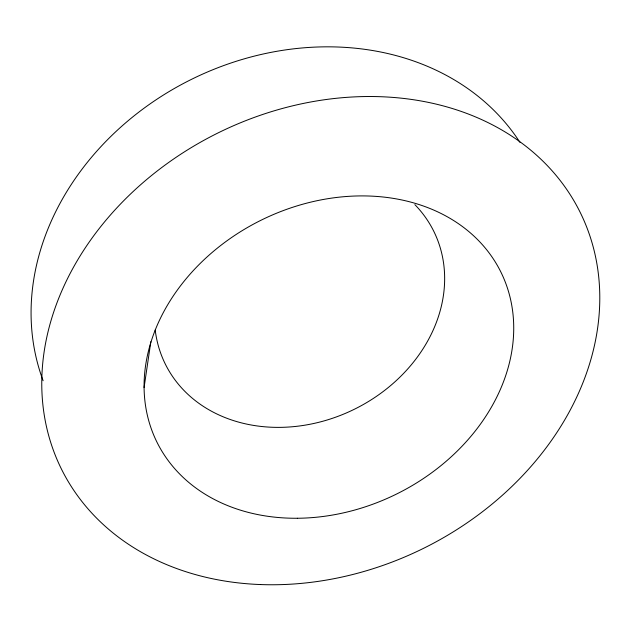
<?xml version="1.0" encoding="UTF-8"?>
<svg xmlns="http://www.w3.org/2000/svg" width="631" height="631" viewBox="0 0 631 631"><rect width="100%" height="100%" fill="white"/><g stroke="black" fill="none" stroke-linecap="round" stroke-linejoin="round"><path stroke-width="0.95" d="M144.081 387.529L150.833 341.718M43.129 380.722A267.647 223.516 -26.3 0 1 190.286 79.948A267.647 223.516 -26.3 0 1 519.928 142.33M414.867 204.633A149.76 124.331 -26.3 0 1 353.139 409.85A149.76 124.331 -26.3 0 1 155.21 330.005M260.642 584.558A289.392 231.727 -26.3 0 0 586.798 227.365A289.392 231.727 -26.3 0 0 114.889 209.997A289.392 231.727 -26.3 0 0 260.642 584.558M297.367 518.256A191.848 152.757 -26.3 0 0 502.386 275.219A191.848 152.757 -26.3 0 0 186.957 277.766A191.848 152.757 -26.3 0 0 297.367 518.256"/></g></svg>
